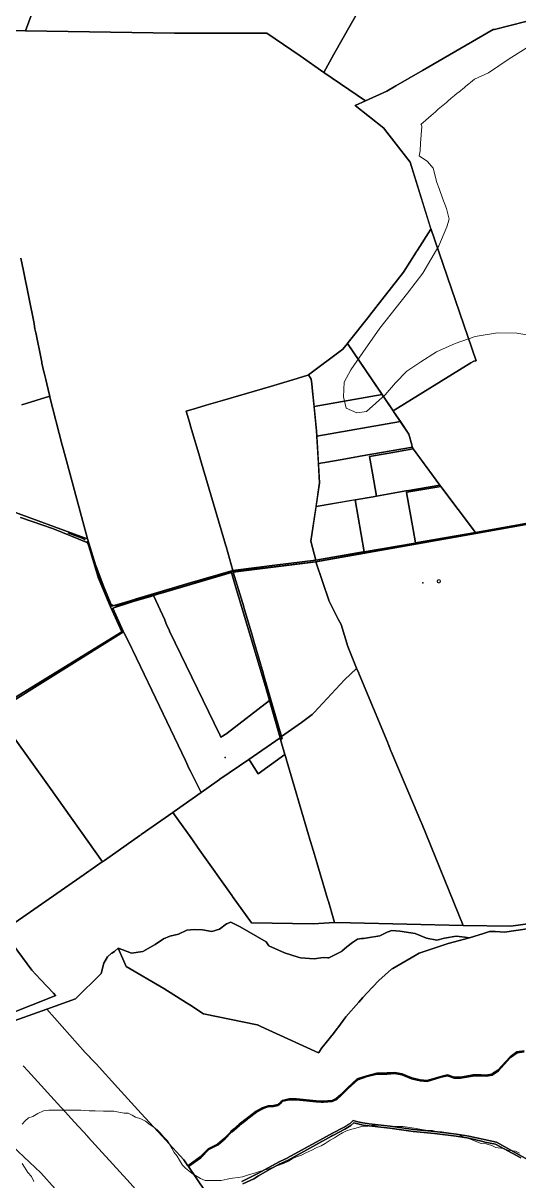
# Model space of a CAD drawing. Header units: metres. Extents: x 3 to 1005126, y 39 to 4383651.
# Drawn here: x 479920 to 481197, y 4363319 to 4366300 of the extents above; entities that cross this region are included whole.
import ezdxf

# ---------------------------------------------------------------- set-up
doc = ezdxf.new("R2010")
doc.units = ezdxf.units.M
doc.header["$MEASUREMENT"] = 0
doc.layers.add('Carreteras_5_km_Cala_Blava', color=2, linetype='Continuous', lineweight=30)
doc.layers.add('Habitats_5_km_Cala_Blava', color=7, linetype='Continuous', lineweight=9, true_color=0xe7f7d0)
doc.layers.add('TM_Llucmajor', color=7, linetype='Continuous')
doc.layers.add('Yacimientos_arqueologicos_5_km_Cala_Blava', color=7, linetype='Continuous', true_color=0x6c7696)

msp = doc.modelspace()

# ---------------------------------------------------------------- linework, layer by layer
at = {"layer": 'Carreteras_5_km_Cala_Blava'}
for p, q in [((481118.6, 4364993.3, 126.8), (481704.3, 4365100.6, 124.7)), ((481087, 4364987.7, 127), (481118.6, 4364993.3, 126.8)), ((480346.3, 4364855.2, 132.7), (480457.1, 4364888.1, 133.6)), ((480250.3, 4364826.9, 132.6), (480346.3, 4364855.2, 132.7))]:
    msp.add_line(p, q, dxfattribs=at)
for points in [[(480034.9, 4364987.7, 136.9), (480075.9, 4364972.9, 136.5), (480079.3, 4364970.1, 136.4)], [(480457.1, 4364888.1, 133.6), (480672.9, 4364914.3, 132.7), (481087, 4364987.7, 127)], [(480082.8, 4364966.2, 136.4), (480090.6, 4364949.1, 136.1), (480108.4, 4364893.3, 135.1), (480132.9, 4364825.3, 133.7), (480138, 4364812.4, 133.6), (480144.1, 4364805.4, 133.5)], [(480144.1, 4364805.4, 133.5), (480153.4, 4364800.9, 133.5), (480163.3, 4364800.5, 133.5), (480250.3, 4364826.9, 132.6)]]:
    msp.add_polyline3d(points, dxfattribs=at)
at = {"layer": 'Habitats_5_km_Cala_Blava'}
for points in [[(481223, 4365497.3), (481192, 4365502.3), (481142, 4365503.3), (481085, 4365493.3), (481033, 4365475.3), (480985, 4365454.3), (480944.9, 4365428.3), (480908.9, 4365404.3), (480878.9, 4365374.3), (480852.9, 4365343.3), (480804.9, 4365300.3), (480779.9, 4365297.3), (480751.9, 4365309.3), (480744.9, 4365338.3), (480746.9, 4365376.3), (480763.9, 4365407.3), (480794.9, 4365452.3), (480838.9, 4365515.3), (480910, 4365605.3), (480950, 4365656.3), (480991, 4365727.3), (481012, 4365776.3), (481018, 4365795.3), (481011, 4365823.3), (481000, 4365849.3), (480992, 4365874.3), (480986, 4365890.3), (480976, 4365927.3), (480962, 4365944.3), (480940, 4365958.3), (480943, 4365971.3), (480944, 4365991.3), (480947, 4366034.3), (480946, 4366038.3), (480944.4, 4366039.1), (480977.1, 4366067.7), (480981.3, 4366071.3), (480989.6, 4366078.5), (480993.7, 4366082.1), (481010.4, 4366096.3), (481014.6, 4366099.9), (481023, 4366107), (481027.3, 4366110.6), (481031, 4366113.7), (481038.4, 4366119.8), (481042.1, 4366122.8), (481057.1, 4366135.1), (481060.9, 4366138.2), (481068.4, 4366144.3), (481072.2, 4366147.4), (481083, 4366156), (481119, 4366172.3), (481172, 4366208.3), (481239, 4366250.3)], [(479916.7, 4363465.4), (479924.4, 4363474.3), (479933.4, 4363481.8), (479944.9, 4363485.5), (479957.6, 4363493), (479971.7, 4363499.3), (479985.7, 4363501.7), (479997.1, 4363501.6), (480008.6, 4363501.5), (480021.3, 4363501.4), (480034, 4363501.3), (480045.5, 4363501.2), (480055.6, 4363501.1), (480068.3, 4363501), (480078.5, 4363500.9), (480089.9, 4363499.5), (480105.2, 4363499.4), (480126.8, 4363499.2), (480139.5, 4363499.1), (480153.5, 4363499), (480166.2, 4363496.3), (480180.2, 4363493.7), (480190.3, 4363493.6), (480200.5, 4363488.4), (480209.3, 4363483.2), (480223.3, 4363479.3), (480234.6, 4363472.8), (480247.3, 4363463.8), (480256.1, 4363457.4), (480265, 4363451), (480273.8, 4363442), (480281.3, 4363433), (480291.4, 4363422.8), (480296.4, 4363413.9), (480302.7, 4363403.6), (480308.9, 4363392.1), (480316.5, 4363383.2), (480322.7, 4363373), (480330.3, 4363360.2), (480337.8, 4363352.5), (480346.7, 4363344.8), (480355.5, 4363338.4), (480368.1, 4363330.6), (480377, 4363325.5), (480388.4, 4363320.3), (480402.4, 4363320.2), (480412.5, 4363320.1), (480430.3, 4363319.9), (480445.6, 4363323.6), (480459.6, 4363326), (480473.6, 4363328.4), (480485.1, 4363329.6), (480503, 4363335.8), (480515.7, 4363339.5), (480528.5, 4363343.2), (480539.9, 4363346.9), (480554, 4363350.6), (480564.2, 4363354.3), (480575.6, 4363359.3), (480590.9, 4363364.3), (480603.7, 4363370.5), (480615.2, 4363378.1), (480626.7, 4363381.8), (480636.9, 4363385.5), (480648.4, 4363391.7), (480663.7, 4363398), (480675.2, 4363404.2), (480688, 4363409.2), (480698.2, 4363415.5), (480711, 4363424.2), (480722.5, 4363430.5), (480732.7, 4363436.8), (480743, 4363443), (480753.2, 4363448), (480763.4, 4363451.8), (480777.4, 4363455.4), (480791.4, 4363459.1), (480809.2, 4363460.3), (480822, 4363462.7), (480834.7, 4363462.6), (480844.9, 4363462.5), (480860.1, 4363459.8), (480876.6, 4363459.7), (480888.1, 4363459.6), (480898.2, 4363459.5), (480916, 4363456.8), (480932.5, 4363454.1), (480946.5, 4363451.4), (480963, 4363448.8), (480974.4, 4363448.7), (480985.8, 4363446), (480998.6, 4363445.9), (481015.1, 4363443.2), (481031.6, 4363440.5), (481041.7, 4363437.9), (481054.4, 4363432.7), (481067.1, 4363428.8), (481077.2, 4363424.9), (481088.6, 4363419.7), (481100, 4363415.8), (481112.7, 4363414.4), (481127.9, 4363410.5), (481138.1, 4363405.3), (481157.1, 4363402.6), (481168.5, 4363398.7), (481188.8, 4363396), (481199, 4363390.8)], [(479947.2, 4363317.7), (479940.9, 4363330.5), (479932.1, 4363340.7), (479923.3, 4363354.8), (479917.1, 4363363.7)]]:
    msp.add_lwpolyline(points, dxfattribs=at)
msp.add_lwpolyline([(480991.2, 4364859.3), (480990.3, 4364859.3), (480989.7, 4364859.3), (480989.2, 4364859.8), (480988.7, 4364859.8), (480988.3, 4364860.3), (480987.9, 4364860.8), (480987.6, 4364861.3), (480987.3, 4364861.8), (480987.1, 4364862.3), (480987, 4364862.8), (480986.9, 4364863.3), (480987, 4364863.8), (480987.1, 4364864.3), (480987.3, 4364864.8), (480987.5, 4364865.3), (480987.8, 4364865.8), (480988.2, 4364866.3), (480988.6, 4364866.3), (480989.1, 4364866.8), (480989.6, 4364867.3), (480990.1, 4364867.3), (480990.7, 4364867.3), (480991.2, 4364867.3), (480991.7, 4364867.3), (480992.3, 4364867.3), (480992.8, 4364866.8), (480993.2, 4364866.8), (480993.7, 4364866.3), (480994, 4364865.8), (480994.4, 4364865.3), (480994.6, 4364864.8), (480994.8, 4364864.3), (480994.9, 4364863.8), (480994.9, 4364863.3), (480994.9, 4364862.8), (480994.8, 4364862.3), (480994.6, 4364861.8), (480994.4, 4364861.3), (480994, 4364860.8), (480993.7, 4364860.3), (480993.2, 4364859.8), (480992.8, 4364859.8), (480992.3, 4364859.3), (480991.7, 4364859.3)], close=True, dxfattribs=at)
at = {"layer": 'TM_Llucmajor', "linetype": 'Continuous', "flags": 128}
for points in [[(481295.6, 4366325.2), (481134.4, 4366284.4), (481131.3, 4366283.6), (480948.9, 4366178.4), (480879.9, 4366138.6), (480856.7, 4366125.1), (480802, 4366100.1), (480694.6, 4366173.5), (480719.9, 4366218.5), (480895.1, 4366527.5), (480897.6, 4366535), (480900.7, 4366544.1), (480981.2, 4366786.6), (480982.8, 4366791.4), (480991.1, 4366816.1), (481036, 4366949.4), (481040.8, 4366963.8), (481042.2, 4366967.8), (481083.5, 4367089.5), (481097.4, 4367087.9), (481107.4, 4367084.7), (481152.8, 4367085.3), (481199.1, 4367083.7)], [(480032.5, 4366569), (479925.9, 4366280.4), (479925.6, 4366280.4), (479822.9, 4366282), (479782.7, 4366282.6), (479590.3, 4366296.5), (479484, 4366300.1), (479226.6, 4366298.2), (479226.9, 4366308.1)], [(480895.1, 4366527.5), (480719.9, 4366218.5), (480694.6, 4366173.5), (480633.6, 4366216.2), (480547.5, 4366274.9), (480310, 4366274.6), (479925.9, 4366280.4), (480032.5, 4366569)], [(481287.6, 4365025.1), (481085.3, 4364988.8), (481085.3, 4364988.8), (480996.1, 4365107.7), (480993.6, 4365111.1), (480923.5, 4365206.5), (480922.6, 4365209.3), (480921.1, 4365214.2), (480913.8, 4365242.2), (480874.3, 4365300.7), (480873.4, 4365302), (481073.3, 4365425.5), (481080.9, 4365430.1), (481087.6, 4365430.6), (480970, 4365771.5), (480917.2, 4365942.2), (480850.6, 4366027.8), (480848.9, 4366029.9), (480775.1, 4366088.5), (480802, 4366100.1), (480856.7, 4366125.1), (480879.9, 4366138.6), (480948.9, 4366178.4), (481131.3, 4366283.6), (481134.4, 4366284.4), (481295.6, 4366325.2)], [(479822.9, 4366282), (479925.6, 4366280.4), (479925.9, 4366280.4), (480310, 4366274.6), (480547.5, 4366274.9), (480633.6, 4366216.2), (480694.6, 4366173.5), (480802, 4366100.1), (480775.1, 4366088.5), (480848.9, 4366029.9), (480850.6, 4366027.8), (480917.2, 4365942.2), (480970.6, 4365769.6), (480936, 4365715.6), (480933.7, 4365712), (480932.6, 4365710.4), (480899.8, 4365659.2), (480813.1, 4365548.4), (480811.2, 4365546), (480757.5, 4365477.9), (480755.7, 4365475.5), (480743.8, 4365460.6), (480655.3, 4365394.4), (480653.7, 4365394), (480628.6, 4365386.3), (480625.8, 4365385.5), (480557.1, 4365365.2), (480433.3, 4365328.7), (480391.2, 4365316.3), (480366.6, 4365309), (480340, 4365301.2), (480348.1, 4365272.9), (480350.8, 4365263.6), (480351.1, 4365262.7), (480374.6, 4365182.5), (480374.9, 4365181.7), (480438.7, 4364966.6), (480442.4, 4364954.2), (480442.6, 4364953.7), (480442.8, 4364952.7), (480459.8, 4364891.1), (480344.3, 4364857.2), (480208.4, 4364817.3), (480206.4, 4364816.7), (480186.8, 4364810.7), (480148.2, 4364798.9), (480127.8, 4364848.6), (480107, 4364904.1), (480106.5, 4364905.6), (480085.5, 4364972.9), (480039.9, 4365141.3), (480028.5, 4365183.2), (480020.9, 4365211.5), (480020.3, 4365213.5), (479988.8, 4365337.1), (479988, 4365340.2), (479986.6, 4365345.9), (479977.7, 4365382.9), (479973.6, 4365399.7), (479973, 4365402.5), (479968.1, 4365424.9), (479967.6, 4365427.3), (479966.7, 4365431.7), (479951.9, 4365504), (479951.6, 4365505.5), (479951.5, 4365505.8), (479951.4, 4365506.7), (479950.1, 4365513.4), (479947.8, 4365526.1), (479947.7, 4365526.7), (479920.6, 4365662.3), (479913.9, 4365695.5)], [(479913.9, 4365695.5), (479920.6, 4365662.3), (479947.7, 4365526.7), (479947.8, 4365526.1), (479950.1, 4365513.4), (479951.4, 4365506.7), (479951.5, 4365505.8), (479951.6, 4365505.5), (479951.9, 4365504), (479966.7, 4365431.7), (479967.6, 4365427.3), (479968.1, 4365424.9), (479973, 4365402.5), (479973.6, 4365399.7), (479977.7, 4365382.9), (479986.6, 4365345.9), (479988, 4365340.2), (479916.5, 4365317.8)], [(479916.5, 4365317.8), (479988, 4365340.2), (479988.8, 4365337.1), (480020.3, 4365213.5), (480020.9, 4365211.5), (480028.5, 4365183.2), (480039.9, 4365141.3), (480085.5, 4364972.9), (480080.7, 4364974.1), (480077.3, 4364974.9), (479881, 4365046.8)], [(479881, 4365046.8), (480077.3, 4364974.9), (480080.7, 4364974.1), (480085.5, 4364972.9), (480106.5, 4364905.6), (480107, 4364904.1), (480127.8, 4364848.6), (480148.2, 4364798.9), (480186.8, 4364810.7), (480206.4, 4364816.7), (480208.4, 4364817.3), (480344.3, 4364857.2), (480459.8, 4364891.1), (480460.9, 4364887), (480488.2, 4364797.7), (480488.5, 4364796.8), (480489.4, 4364793.5), (480507.8, 4364730.6), (480515.8, 4364703.1), (480538, 4364627.4), (480541, 4364616.8), (480585.5, 4364463.2), (480586.8, 4364458.7), (480586.9, 4364458.3), (480582.7, 4364455.9), (480581.7, 4364460.3), (480554.6, 4364556.4), (480545.7, 4364586.3), (480468, 4364847.4), (480465.5, 4364855.7), (480457, 4364885.8), (480276.6, 4364832.9), (480275.1, 4364832.5), (480255.9, 4364826.7), (480251, 4364825.2), (480200.6, 4364809.9), (480198.6, 4364809.3), (480198.4, 4364809.3), (480150.6, 4364794.4), (480177.7, 4364735.2), (480174, 4364733.3), (480144.4, 4364797.4), (480115.1, 4364866.6), (480113.9, 4364870.1), (480112, 4364876.7), (480086.3, 4364962.2), (479997.7, 4364997.9), (479995.2, 4364998.9), (479970.4, 4365007.6), (479913.2, 4365027.7)], [(479913.2, 4365027.7), (479970.4, 4365007.6), (479995.2, 4364998.9), (479997.7, 4364997.9), (480086.3, 4364962.2), (480112, 4364876.7), (480113.9, 4364870.1), (480115.1, 4364866.6), (480144.4, 4364797.4), (480174, 4364733.3), (479806.9, 4364507.8)], [(481292.4, 4365022.9), (481086.5, 4364985.9), (480673.9, 4364913.6), (480460.9, 4364887), (480460.9, 4364887), (480459.8, 4364891.1), (480568.5, 4364904.5), (480673.8, 4364917.5), (481085.3, 4364988.8), (481287.6, 4365025.1)], [(481306.7, 4363993.2), (481176.2, 4363975.3), (481054.1, 4363977.1), (480945.9, 4364241.4), (480945.1, 4364243.3), (480944.9, 4364243.6), (480944.6, 4364244.4), (480868.1, 4364424.9), (480867.4, 4364426.5), (480864.7, 4364433.6), (480860.3, 4364444.9), (480859.8, 4364446.1), (480859.3, 4364447.2), (480785.7, 4364624.4), (480785, 4364626), (480784.4, 4364627.3), (480779.1, 4364638.8), (480778.8, 4364639.5), (480756.4, 4364695.6), (480739, 4364751.6), (480731.8, 4364766), (480713.7, 4364801.5), (480707.6, 4364813.4), (480707.1, 4364814.9), (480674.8, 4364910.6), (480674.8, 4364910.6), (480673.9, 4364913.6), (481086.5, 4364985.9), (481292.4, 4365022.9)], [(479806.9, 4364507.8), (480174, 4364733.3), (480177.7, 4364735.2), (480178.6, 4364733), (479849.1, 4364528.3)], [(479849.1, 4364528.3), (480178.6, 4364733), (480179.2, 4364731.7), (480189.1, 4364711.7), (480199.7, 4364690.4), (480200.5, 4364688.8), (480202.2, 4364685.3), (480280.3, 4364522.2), (480338.1, 4364401.5), (480338.3, 4364401.1), (480338.9, 4364399.9), (480344.2, 4364388.2), (480345.3, 4364385.8), (480351, 4364374.3), (480378.1, 4364319.8), (480309.1, 4364270.1), (480305.6, 4364267.7), (480224, 4364210.9), (480223.7, 4364210.6), (480222.3, 4364209.6), (480220.4, 4364208.3), (480129, 4364144.6), (480124, 4364141.2), (479987.2, 4364332.8), (479892.5, 4364466.2)], [(479892.5, 4364466.2), (479987.2, 4364332.8), (480124, 4364141.2), (480123.4, 4364140.8), (480120.9, 4364139), (480091.4, 4364118.5), (480090.6, 4364117.9), (480089.3, 4364117), (480077.1, 4364108.5), (479868.4, 4363963.3)], [(479868.4, 4363963.3), (480077.1, 4364108.5), (480089.3, 4364117), (480090.6, 4364117.9), (480091.4, 4364118.5), (480120.9, 4364139), (480123.4, 4364140.8), (480124, 4364141.2), (480129, 4364144.6), (480220.4, 4364208.3), (480222.3, 4364209.6), (480223.7, 4364210.6), (480224, 4364210.9), (480305.6, 4364267.7), (480331.8, 4364231), (480349.8, 4364205.7), (480375.1, 4364170.3), (480458.4, 4364053.5), (480458.9, 4364052.8), (480459.5, 4364052), (480508.5, 4363983.6), (480666.7, 4363981), (480667.2, 4363981), (480721.9, 4363985), (480763, 4363983.6), (480763.6, 4363983.5), (481054.1, 4363977.1), (481176.2, 4363975.3), (481306.7, 4363993.2)], [(481259.7, 4363974.4), (481160.1, 4363959.9), (481136, 4363961.4), (481121.2, 4363961.6), (481106.5, 4363956.1), (481069.9, 4363944.8), (481058, 4363946.8), (481035.3, 4363949.1), (481005.2, 4363944.5), (480985.4, 4363938.9), (480959.6, 4363944.7), (480930.2, 4363956.5), (480890.4, 4363962.4), (480869.7, 4363964.3), (480857.5, 4363959.4), (480838.5, 4363950.6), (480806.7, 4363944.8), (480797, 4363943.7), (480795.9, 4363943.6), (480792, 4363943.2), (480781.3, 4363941.9), (480768.1, 4363933.2), (480754.2, 4363921.8), (480740.7, 4363910.6), (480739.9, 4363910), (480707.5, 4363893.3), (480704.9, 4363893.6), (480693.1, 4363894.8), (480669.6, 4363891.2), (480634.8, 4363893.8), (480628.6, 4363895.7), (480593.4, 4363906.9), (480552.6, 4363924.9), (480546, 4363934.8), (480478.6, 4363973.4), (480454.8, 4363985.3), (480444, 4363981.5), (480425.5, 4363967.9), (480405.7, 4363961.8), (480382, 4363966), (480360.2, 4363966.8), (480341.4, 4363965), (480320, 4363955), (480297.4, 4363949.3), (480281.4, 4363942.9), (480260.2, 4363927.7), (480228.2, 4363909.9), (480199.2, 4363905.6), (480176.7, 4363914), (480164.9, 4363918.3), (480156.1, 4363910.8), (480155.3, 4363910), (480148.5, 4363905.9), (480147.6, 4363905.4), (480137, 4363896.6), (480127.2, 4363879.5), (480121, 4363853.7), (480054.1, 4363788), (479981, 4363761.5), (479835.5, 4363709.6)], [(481211, 4363654.4), (481191.7, 4363651.2), (481188.7, 4363649.1), (481174.6, 4363639), (481173.9, 4363638.2), (481142.9, 4363604.6), (481132.1, 4363597.6), (481127.2, 4363594.5), (481112.4, 4363591.7), (481099.7, 4363592.7), (481079.5, 4363592.3), (481078.4, 4363592.1), (481075.5, 4363591.5), (481046.8, 4363586), (481030.6, 4363586.5), (481013.2, 4363592.5), (480996.5, 4363588.5), (480960.3, 4363578), (480943.2, 4363579.3), (480921.7, 4363584.3), (480896.3, 4363594.6), (480877.3, 4363598.5), (480857.8, 4363597.3), (480830.9, 4363596.8), (480805.6, 4363590.2), (480780.6, 4363581.7), (480755.5, 4363559.3), (480744.1, 4363547.4), (480738.4, 4363541.7), (480726.7, 4363531.4), (480715.7, 4363526.2), (480694.1, 4363524.4), (480684.6, 4363524.9), (480683.4, 4363524.9), (480674.5, 4363525.4), (480624, 4363530.4), (480605.3, 4363530.4), (480587.9, 4363526.7), (480583.6, 4363522.9), (480576.3, 4363516.2), (480565, 4363513.1), (480551.1, 4363512.5), (480535.9, 4363507.7), (480519.8, 4363498.5), (480497.9, 4363482.1), (480476.1, 4363465.3), (480462, 4363452.6), (480455, 4363446.3), (480454.6, 4363446), (480438.6, 4363429.6), (480420.3, 4363414.2), (480396.5, 4363402.1), (480375.7, 4363381.3), (480344.2, 4363358.4), (480333.4, 4363373.9), (480267.3, 4363445.8), (480266.9, 4363446.4), (480266.4, 4363446.9), (480224.2, 4363492.8), (480163.7, 4363558.7), (480163.3, 4363559.1), (480107.4, 4363620.3), (480092.6, 4363636.5), (480092.3, 4363636.8), (480080.7, 4363649.1), (480079.7, 4363650.3), (480079.7, 4363650.3), (479981, 4363761.5), (480054.1, 4363788), (480121, 4363853.7), (480127.2, 4363879.5), (480137, 4363896.6), (480147.6, 4363905.4), (480148.5, 4363905.9), (480155.3, 4363910), (480156.1, 4363910.8), (480164.9, 4363918.3), (480185.1, 4363871.1), (480281.8, 4363814.8), (480340.9, 4363778), (480353.2, 4363770.3), (480354.1, 4363769.7), (480354.5, 4363769.5), (480384.8, 4363749.4), (480522.5, 4363721.2), (480522.7, 4363721.2), (480523.6, 4363721), (480532.2, 4363717.1), (480681, 4363649), (480681.6, 4363650), (480689.3, 4363662.2), (480719.5, 4363699.1), (480728.9, 4363711.5), (480730.3, 4363713.5), (480751.4, 4363741.6), (480784.4, 4363779.4), (480794.8, 4363791.3), (480819.2, 4363817.2), (480820.4, 4363818.3), (480820.5, 4363818.5), (480820.7, 4363818.7), (480836.5, 4363835.4), (480869, 4363864.5), (480872.2, 4363866.3), (480872.4, 4363866.5), (480940.1, 4363905.9), (481015.1, 4363930.5), (481069.9, 4363944.8), (481106.5, 4363956.1), (481121.2, 4363961.6), (481136, 4363961.4), (481160.1, 4363959.9), (481259.7, 4363974.4)], [(479694.1, 4363674.2), (480003.7, 4363796.3), (480003.3, 4363796.7), (479998, 4363802.5), (479964.7, 4363838), (479942.2, 4363862.1), (479894.1, 4363927)], [(479894.1, 4363927), (479942.2, 4363862.1), (479964.7, 4363838), (479998, 4363802.5), (480003.3, 4363796.7), (480003.7, 4363796.3), (479694.1, 4363674.2)], [(479835.5, 4363709.6), (479981, 4363761.5), (480079.7, 4363650.3), (480080.7, 4363649.1), (480092.3, 4363636.8), (480092.6, 4363636.5), (480107.4, 4363620.3), (480163.3, 4363559.1), (480163.7, 4363558.7), (480224.2, 4363492.8), (480266.4, 4363446.9), (480266.9, 4363446.4), (480267.3, 4363445.8), (480333.4, 4363373.9), (480344.2, 4363358.4), (480346.1, 4363356), (480388.6, 4363292.7)], [(481210.8, 4363652), (481192.6, 4363649), (481176.1, 4363637.3), (481144.7, 4363602.7), (481128.6, 4363591.5), (481112.9, 4363588.8), (481079.7, 4363589.7), (481077.5, 4363589.2), (481047, 4363583.5), (481030.2, 4363584), (481013.1, 4363590), (480997.1, 4363586.1), (480960.5, 4363575.2), (480942.7, 4363576.7), (480920.9, 4363581.7), (480895.5, 4363592), (480877.1, 4363595.7), (480857.9, 4363594.5), (480831.4, 4363594.4), (480806.5, 4363587.7), (480782.1, 4363579.3), (480757.5, 4363557.3), (480740.3, 4363539.8), (480728.2, 4363529.2), (480716.3, 4363523.6), (480694.1, 4363521.7), (480688.1, 4363522), (480674.4, 4363522.8), (480624, 4363527.7), (480605.6, 4363527.7), (480589.3, 4363524.6), (480585.3, 4363521), (480578.6, 4363514.9), (480577.3, 4363513.8), (480565.2, 4363510.6), (480564.6, 4363510.5), (480551.5, 4363509.9), (480544.9, 4363508.2), (480537, 4363505.1), (480521.2, 4363496.3), (480499.9, 4363479.8), (480498, 4363478.3), (480478.7, 4363463.5), (480477.1, 4363462.3), (480463.4, 4363450.1), (480458.4, 4363445.7), (480456.9, 4363444.4), (480440.5, 4363427.8), (480421.9, 4363412.1), (480398, 4363399.9), (480377.7, 4363379), (480346.1, 4363356), (480346.1, 4363356), (480344.2, 4363358.4), (480375.7, 4363381.3), (480396.5, 4363402.1), (480420.3, 4363414.2), (480438.6, 4363429.6), (480454.6, 4363446), (480455, 4363446.3), (480462, 4363452.6), (480476.1, 4363465.3), (480497.9, 4363482.1), (480519.8, 4363498.5), (480535.9, 4363507.7), (480551.1, 4363512.5), (480565, 4363513.1), (480576.3, 4363516.2), (480583.6, 4363522.9), (480587.9, 4363526.7), (480605.3, 4363530.4), (480624, 4363530.4), (480674.5, 4363525.4), (480683.4, 4363524.9), (480684.6, 4363524.9), (480694.1, 4363524.4), (480715.7, 4363526.2), (480726.7, 4363531.4), (480738.4, 4363541.7), (480744.1, 4363547.4), (480755.5, 4363559.3), (480780.6, 4363581.7), (480805.6, 4363590.2), (480830.9, 4363596.8), (480857.8, 4363597.3), (480877.3, 4363598.5), (480896.3, 4363594.6), (480921.7, 4363584.3), (480943.2, 4363579.3), (480960.3, 4363578), (480996.5, 4363588.5), (481013.2, 4363592.5), (481030.6, 4363586.5), (481046.8, 4363586), (481075.5, 4363591.5), (481078.4, 4363592.1), (481079.5, 4363592.3), (481099.7, 4363592.7), (481112.4, 4363591.7), (481127.2, 4363594.5), (481132.1, 4363597.6), (481142.9, 4363604.6), (481173.9, 4363638.2), (481174.6, 4363639), (481188.7, 4363649.1), (481191.7, 4363651.2), (481211, 4363654.4)], [(480388.6, 4363292.7), (480346.1, 4363356), (480377.7, 4363379), (480398, 4363399.9), (480421.9, 4363412.1), (480440.5, 4363427.8), (480456.9, 4363444.4), (480458.4, 4363445.7), (480463.4, 4363450.1), (480477.1, 4363462.3), (480478.7, 4363463.5), (480498, 4363478.3), (480499.9, 4363479.8), (480521.2, 4363496.3), (480537, 4363505.1), (480544.9, 4363508.2), (480551.5, 4363509.9), (480564.6, 4363510.5), (480565.2, 4363510.6), (480577.3, 4363513.8), (480578.6, 4363514.9), (480585.3, 4363521), (480589.3, 4363524.6), (480605.6, 4363527.7), (480624, 4363527.7), (480674.4, 4363522.8), (480688.1, 4363522), (480694.1, 4363521.7), (480716.3, 4363523.6), (480728.2, 4363529.2), (480740.3, 4363539.8), (480757.5, 4363557.3), (480782.1, 4363579.3), (480806.5, 4363587.7), (480831.4, 4363594.4), (480857.9, 4363594.5), (480877.1, 4363595.7), (480895.5, 4363592), (480920.9, 4363581.7), (480942.7, 4363576.7), (480960.5, 4363575.2), (480997.1, 4363586.1), (481013.1, 4363590), (481030.2, 4363584), (481047, 4363583.5), (481077.5, 4363589.2), (481079.7, 4363589.7), (481112.9, 4363588.8), (481128.6, 4363591.5), (481144.7, 4363602.7), (481176.1, 4363637.3), (481192.6, 4363649), (481210.8, 4363652)], [(480266.6, 4363233.8), (480187.5, 4363321.7), (480186.7, 4363322.5), (480186.6, 4363322.6), (480086.8, 4363432.3), (480086, 4363433.1), (480085.9, 4363433.2), (480051.2, 4363471.3), (480020.7, 4363504.8), (480019.9, 4363505.7), (480016.5, 4363509.4), (479931.8, 4363602.5), (479920.5, 4363615), (479919.5, 4363616)], [(479919.5, 4363616), (479920.5, 4363615), (479931.8, 4363602.5), (480016.5, 4363509.4), (480019.9, 4363505.7), (480020.7, 4363504.8), (480051.2, 4363471.3), (480085.9, 4363433.2), (480086, 4363433.1), (480086.8, 4363432.3), (480186.6, 4363322.6), (480186.7, 4363322.5), (480187.5, 4363321.7), (480266.6, 4363233.8)], [(481227.2, 4363370.3), (481139.2, 4363418.9), (481068.6, 4363434.6), (481036.4, 4363439.5), (481036.3, 4363439.4), (480980.5, 4363446.6), (480980.4, 4363446.6), (480925.7, 4363451.7), (480865.6, 4363460.5), (480811.7, 4363466.6), (480795.4, 4363468.5), (480782.1, 4363471.8), (480770.6, 4363474.7), (480762.1, 4363467.3), (480754.4, 4363462.6), (480752.7, 4363461.5), (480745.3, 4363457), (480716.7, 4363442.4), (480684.2, 4363424.4), (480682.7, 4363423.6), (480601, 4363378.3), (480600.4, 4363377.9), (480580.8, 4363369), (480522.5, 4363337.3), (480510.8, 4363331.2), (480483, 4363317.8)], [(480483, 4363317.8), (480510.8, 4363331.2), (480522.5, 4363337.3), (480580.8, 4363369), (480600.4, 4363377.9), (480601, 4363378.3), (480682.7, 4363423.6), (480684.2, 4363424.4), (480716.7, 4363442.4), (480745.3, 4363457), (480752.7, 4363461.5), (480754.4, 4363462.6), (480762.1, 4363467.3), (480770.6, 4363474.7), (480782.1, 4363471.8), (480795.4, 4363468.5), (480811.7, 4363466.6), (480865.6, 4363460.5), (480925.7, 4363451.7), (480980.4, 4363446.6), (480980.5, 4363446.6), (481036.3, 4363439.4), (481036.4, 4363439.5), (481068.6, 4363434.6), (481139.2, 4363418.9), (481227.2, 4363370.3)], [(480485.4, 4363311.4), (480514.4, 4363324.3), (480526.2, 4363332.6), (480554.8, 4363348.3), (480581.4, 4363362.9), (480583.5, 4363364.1), (480603, 4363373.1), (480674, 4363412.2), (480714.5, 4363434.5), (480717.1, 4363435.9), (480719.1, 4363437), (480748.5, 4363452.4), (480764, 4363461.9), (480771.6, 4363468.7), (480796, 4363462.5), (480865, 4363454.8), (480924.6, 4363446.1), (480979.8, 4363441.4), (481035.8, 4363434.2), (481067.9, 4363429.4), (481104.3, 4363420.6), (481109.6, 4363419.3), (481137.1, 4363413.5), (481202.3, 4363378.8)], [(481202.3, 4363378.8), (481137.1, 4363413.5), (481109.6, 4363419.3), (481104.3, 4363420.6), (481067.9, 4363429.4), (481035.8, 4363434.2), (480979.8, 4363441.4), (480924.6, 4363446.1), (480865, 4363454.8), (480796, 4363462.5), (480771.6, 4363468.7), (480764, 4363461.9), (480748.5, 4363452.4), (480719.1, 4363437), (480717.1, 4363435.9), (480714.5, 4363434.5), (480674, 4363412.2), (480603, 4363373.1), (480583.5, 4363364.1), (480581.4, 4363362.9), (480554.8, 4363348.3), (480526.2, 4363332.6), (480514.4, 4363324.3), (480485.4, 4363311.4)], [(480002.3, 4363299), (479964.9, 4363340.3), (479892.2, 4363408.7)], [(479892.2, 4363408.7), (479964.9, 4363340.3), (480002.3, 4363299)]]:
    msp.add_lwpolyline(points, dxfattribs=at)
for points in [[(480873.4, 4365302), (480755.7, 4365475.5), (480757.5, 4365477.9), (480811.2, 4365546), (480813.1, 4365548.4), (480899.8, 4365659.2), (480932.6, 4365710.4), (480933.7, 4365712), (480936, 4365715.6), (480970.6, 4365769.6), (480970, 4365771.5), (481087.6, 4365430.6), (481080.9, 4365430.1), (481073.3, 4365425.5), (480873.4, 4365302)], [(480669.3, 4365313.7), (480665.2, 4365352.9), (480663.3, 4365371.8), (480662.1, 4365383.3), (480655.3, 4365394.4), (480743.8, 4365460.6), (480755.7, 4365475.5), (480844.8, 4365344.1), (480669.3, 4365313.7)], [(480350.8, 4365263.6), (480348.1, 4365272.9), (480340, 4365301.2), (480366.6, 4365309), (480391.2, 4365316.3), (480433.3, 4365328.7), (480557.1, 4365365.2), (480625.8, 4365385.5), (480628.6, 4365386.3), (480653.7, 4365394), (480655.3, 4365394.4), (480662.1, 4365383.3), (480663.3, 4365371.8), (480665.2, 4365352.9), (480675.8, 4365250.8), (480683.7, 4365116.7), (480660.7, 4364966.9), (480660.8, 4364966.5), (480673.8, 4364917.5), (480568.5, 4364904.5), (480459.8, 4364891.1), (480442.8, 4364952.7), (480442.6, 4364953.7), (480442.4, 4364954.2), (480438.7, 4364966.6), (480374.9, 4365181.7), (480374.6, 4365182.5), (480351.1, 4365262.7), (480350.8, 4365263.6)], [(480676.6, 4365237.3), (480675.8, 4365250.8), (480669.3, 4365313.7), (480844.8, 4365344.1), (480873.4, 4365302), (480874.3, 4365300.7), (480891.9, 4365274.6), (480676.6, 4365237.3)], [(480922.6, 4365209.3), (480922.9, 4365208.5), (480788, 4365185.1), (480770.3, 4365182), (480737, 4365176.2), (480702, 4365170.2), (480680.8, 4365166.5), (480680.7, 4365167.4), (480676.6, 4365237.3), (480891.9, 4365274.6), (480913.8, 4365242.2), (480921.1, 4365214.2), (480922.6, 4365209.3)], [(480923.5, 4365206.5), (480925, 4365204.4), (480906.3, 4365201.1), (480858, 4365192.6), (480812.6, 4365184.6), (480819.8, 4365141.7), (480829.9, 4365082.4), (480821.9, 4365081), (480674.4, 4365056.1), (480683.7, 4365116.7), (480680.8, 4365166.5), (480702, 4365170.2), (480737, 4365176.2), (480770.3, 4365182), (480788, 4365185.1), (480922.9, 4365208.5), (480923.5, 4365206.5)], [(480925, 4365204.4), (480993.6, 4365111.1), (480908.3, 4365096.2), (480906.2, 4365096), (480829.9, 4365082.4), (480819.8, 4365141.7), (480812.6, 4365184.6), (480858, 4365192.6), (480906.3, 4365201.1), (480925, 4365204.4)], [(480798.8, 4364939.1), (480775.4, 4365073.2), (480821.9, 4365081), (480829.9, 4365082.4), (480906.2, 4365096), (480908.3, 4365096.2), (480993.6, 4365111.1), (480996.1, 4365107.7), (480913.5, 4365093.2), (480907.8, 4365092.2), (480924.5, 4364996.5), (480930.5, 4364962), (480929.7, 4364961.8), (480798.8, 4364939.1)], [(480924.5, 4364996.5), (480907.8, 4365092.2), (480913.5, 4365093.2), (480996.1, 4365107.7), (481085.3, 4364988.8), (480930.5, 4364962), (480924.5, 4364996.5)], [(480772.6, 4365072.7), (480775.4, 4365073.2), (480798.8, 4364939.1), (480796, 4364938.7), (480673.8, 4364917.5), (480660.8, 4364966.5), (480660.7, 4364966.9), (480674.4, 4365056.1), (480772.6, 4365072.7)], [(480284.5, 4364764.2), (480255.9, 4364826.7), (480275.1, 4364832.5), (480276.6, 4364832.9), (480457, 4364885.8), (480465.5, 4364855.7), (480468, 4364847.4), (480545.7, 4364586.3), (480554.6, 4364556.4), (480445.5, 4364472.4), (480444.4, 4364471.7), (480429.5, 4364461.8), (480429.3, 4364462.2), (480427.4, 4364466.2), (480426.7, 4364467.5), (480296.9, 4364734.9), (480296.6, 4364735.4), (480292.3, 4364745), (480289.5, 4364751), (480289.3, 4364751.7), (480284.8, 4364763.4), (480284.5, 4364764.2)], [(480488.2, 4364797.7), (480460.9, 4364887), (480673.9, 4364913.6), (480674.8, 4364910.6), (480707.1, 4364814.9), (480707.6, 4364813.4), (480713.7, 4364801.5), (480731.8, 4364766), (480739, 4364751.6), (480756.4, 4364695.6), (480778.8, 4364639.5), (480779.1, 4364638.8), (480747.5, 4364609.4), (480669.8, 4364525.2), (480664.8, 4364519.8), (480637.2, 4364499.5), (480585.5, 4364463.2), (480541, 4364616.8), (480538, 4364627.4), (480515.8, 4364703.1), (480507.8, 4364730.6), (480489.4, 4364793.5), (480488.5, 4364796.8), (480488.2, 4364797.7)], [(480177.7, 4364735.2), (480150.6, 4364794.4), (480198.4, 4364809.3), (480198.6, 4364809.3), (480200.6, 4364809.9), (480251, 4364825.2), (480255.9, 4364826.7), (480284.5, 4364764.2), (480284.8, 4364763.4), (480289.3, 4364751.7), (480289.5, 4364751), (480292.3, 4364745), (480296.6, 4364735.4), (480296.9, 4364734.9), (480426.7, 4364467.5), (480427.4, 4364466.2), (480429.3, 4364462.2), (480429.5, 4364461.8), (480444.4, 4364471.7), (480445.5, 4364472.4), (480554.6, 4364556.4), (480581.7, 4364460.3), (480501.3, 4364404.6), (480426.7, 4364353.3), (480426.2, 4364352.9), (480425.9, 4364352.7), (480419.8, 4364348.5), (480378.1, 4364319.8), (480351, 4364374.3), (480345.3, 4364385.8), (480344.2, 4364388.2), (480338.9, 4364399.9), (480338.3, 4364401.1), (480338.1, 4364401.5), (480280.3, 4364522.2), (480202.2, 4364685.3), (480200.5, 4364688.8), (480199.7, 4364690.4), (480189.1, 4364711.7), (480179.2, 4364731.7), (480178.6, 4364733), (480177.7, 4364735.2)], [(480582.8, 4364455.8), (480582.7, 4364455.9), (480586.9, 4364458.3), (480586.8, 4364458.7), (480585.5, 4364463.2), (480637.2, 4364499.5), (480664.8, 4364519.8), (480669.8, 4364525.2), (480747.5, 4364609.4), (480779.1, 4364638.8), (480784.4, 4364627.3), (480785, 4364626), (480785.7, 4364624.4), (480859.3, 4364447.2), (480859.8, 4364446.1), (480860.3, 4364444.9), (480864.7, 4364433.6), (480867.4, 4364426.5), (480868.1, 4364424.9), (480944.6, 4364244.4), (480944.9, 4364243.6), (480945.1, 4364243.3), (480945.9, 4364241.4), (481054.1, 4363977.1), (480763.6, 4363983.5), (480763, 4363983.6), (480721.9, 4363985), (480713.2, 4364014.8), (480712.4, 4364017.7), (480706.3, 4364038.7), (480705.5, 4364041.3), (480705.1, 4364042.7), (480671.9, 4364154), (480671.2, 4364156.4), (480670.2, 4364159.9), (480657.1, 4364204.4), (480656, 4364208.1), (480655.3, 4364210.2), (480597.3, 4364406.3), (480597.2, 4364406.8), (480595.7, 4364411.8), (480594.3, 4364417), (480586.2, 4364444.2), (480582.8, 4364455.8)], [(480504.4, 4364399.9), (480501.3, 4364404.6), (480581.7, 4364460.3), (480582.7, 4364455.9), (480582.8, 4364455.8), (480586.2, 4364444.2), (480594.3, 4364417), (480525.5, 4364367.6), (480504.4, 4364399.9)], [(480331.8, 4364231), (480305.6, 4364267.7), (480309.1, 4364270.1), (480378.1, 4364319.8), (480419.8, 4364348.5), (480425.9, 4364352.7), (480426.2, 4364352.9), (480426.7, 4364353.3), (480501.3, 4364404.6), (480504.4, 4364399.9), (480525.5, 4364367.6), (480594.3, 4364417), (480595.7, 4364411.8), (480597.2, 4364406.8), (480597.3, 4364406.3), (480655.3, 4364210.2), (480656, 4364208.1), (480657.1, 4364204.4), (480670.2, 4364159.9), (480671.2, 4364156.4), (480671.9, 4364154), (480705.1, 4364042.7), (480705.5, 4364041.3), (480706.3, 4364038.7), (480712.4, 4364017.7), (480713.2, 4364014.8), (480721.9, 4363985), (480667.2, 4363981), (480666.7, 4363981), (480508.5, 4363983.6), (480459.5, 4364052), (480458.9, 4364052.8), (480458.4, 4364053.5), (480375.1, 4364170.3), (480349.8, 4364205.7), (480331.8, 4364231)], [(480164.9, 4363918.3), (480176.7, 4363914), (480199.2, 4363905.6), (480228.2, 4363909.9), (480260.2, 4363927.7), (480281.4, 4363942.9), (480297.4, 4363949.3), (480320, 4363955), (480341.4, 4363965), (480360.2, 4363966.8), (480382, 4363966), (480405.7, 4363961.8), (480425.5, 4363967.9), (480444, 4363981.5), (480454.8, 4363985.3), (480478.6, 4363973.4), (480546, 4363934.8), (480552.6, 4363924.9), (480593.4, 4363906.9), (480628.6, 4363895.7), (480634.8, 4363893.8), (480669.6, 4363891.2), (480693.1, 4363894.8), (480704.9, 4363893.6), (480707.5, 4363893.3), (480739.9, 4363910), (480740.7, 4363910.6), (480754.2, 4363921.8), (480768.1, 4363933.2), (480781.3, 4363941.9), (480792, 4363943.2), (480795.9, 4363943.6), (480797, 4363943.7), (480806.7, 4363944.8), (480838.5, 4363950.6), (480857.5, 4363959.4), (480869.7, 4363964.3), (480890.4, 4363962.4), (480930.2, 4363956.5), (480959.6, 4363944.7), (480985.4, 4363938.9), (481005.2, 4363944.5), (481035.3, 4363949.1), (481058, 4363946.8), (481069.9, 4363944.8), (481015.1, 4363930.5), (480940.1, 4363905.9), (480872.4, 4363866.5), (480872.2, 4363866.3), (480869, 4363864.5), (480836.5, 4363835.4), (480820.7, 4363818.7), (480820.5, 4363818.5), (480820.4, 4363818.3), (480819.2, 4363817.2), (480794.8, 4363791.3), (480784.4, 4363779.4), (480751.4, 4363741.6), (480730.3, 4363713.5), (480728.9, 4363711.5), (480719.5, 4363699.1), (480689.3, 4363662.2), (480681.6, 4363650), (480681, 4363649), (480532.2, 4363717.1), (480523.6, 4363721), (480522.7, 4363721.2), (480522.5, 4363721.2), (480384.8, 4363749.4), (480354.5, 4363769.5), (480354.1, 4363769.7), (480353.2, 4363770.3), (480340.9, 4363778), (480281.8, 4363814.8), (480185.1, 4363871.1), (480164.9, 4363918.3)]]:
    msp.add_lwpolyline(points, close=True, dxfattribs=at)
at = {"layer": 'Yacimientos_arqueologicos_5_km_Cala_Blava'}
for p in [(480950.1, 4364859.4, 129.8), (480440.1, 4364409.4, 126.2)]:
    msp.add_point(p, dxfattribs=at)

doc.saveas('drawing.dxf')
